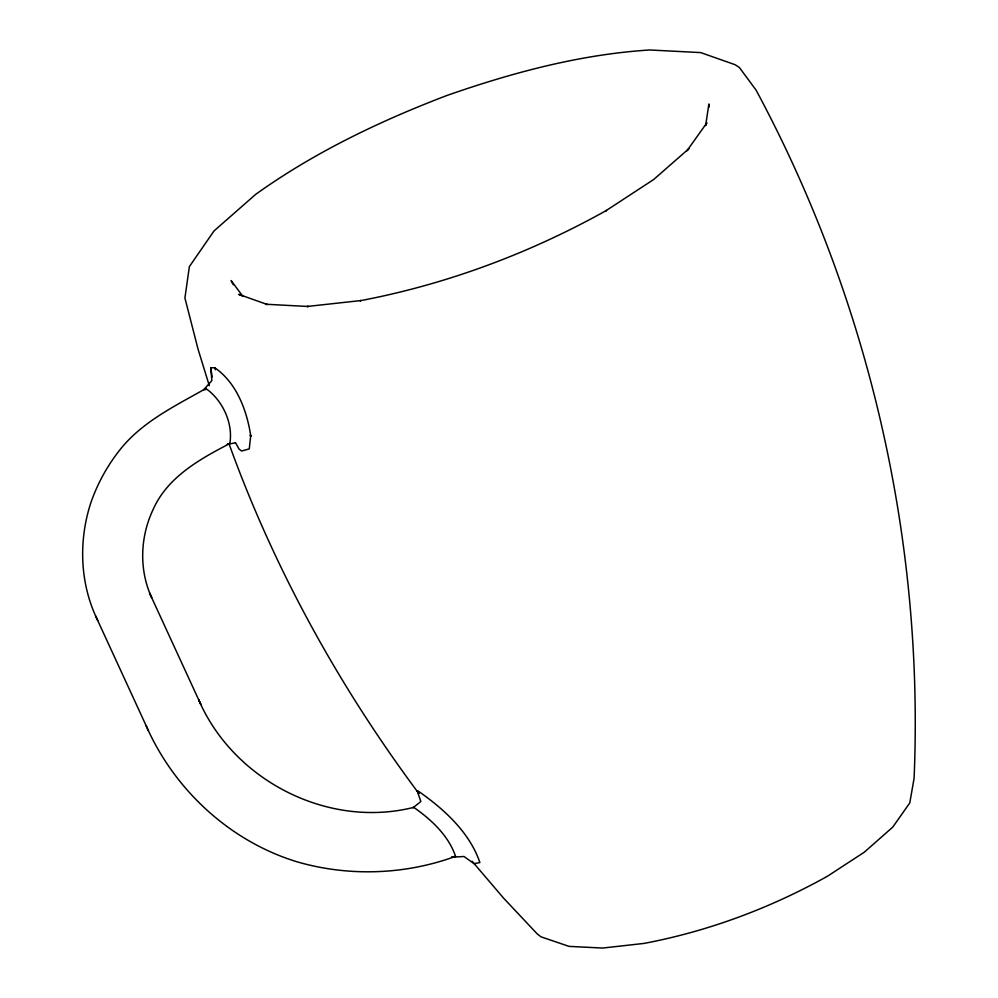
<?xml version="1.0" encoding="UTF-8"?>
<svg xmlns="http://www.w3.org/2000/svg" width="998" height="998" viewBox="0 0 998 998"><rect width="100%" height="100%" fill="white"/><g stroke="black" fill="none" stroke-linecap="round" stroke-linejoin="round"><path stroke-width="1.5" d="M146.195 725.845C174.338 789.792 229.74 841.152 296.793 861.736C348.527 876.805 404.976 874.922 455.55 856.334C448.688 835.75 431.211 819.52 413.733 807.37C328.03 828.989 233.507 780.548 198.664 699.76L200.872 704.538L149.55 593.024L151.659 597.577C138.959 569.995 140.094 537.186 152.956 509.891C167.215 477.169 199.712 459.18 229.827 443.511C233.245 423.614 223.003 401.296 207.01 389.32L203.679 389.731L211.85 380.6L210.815 367.775L214.77 367.751C236.638 382.92 246.718 410.128 250.723 435.527L249.263 448.888L241.616 451.021L239.071 449.088L235.441 442.551M206.237 388.272C175.423 405.912 141.928 421.667 119.523 450.335C107.148 466.029 97.492 483.681 90.905 502.555C78.854 539.307 79.665 580.462 95.608 615.928L148.403 730.623M413.733 807.37L413.022 807.731L420.844 801.556L417.189 790.853L418.15 791.052C443.748 808.854 469.684 832.344 479.888 862.571L474.075 863.669L463.995 856.496L451.558 857.195L455.55 856.334M227.27 444.222L229.827 443.511M227.756 444.335L235.328 442.813M250.723 435.527L250.011 435.265L250.922 436.376M241.566 295.645L238.734 294.348L267.302 304.515L265.917 304.253L308.382 306.498L307.209 306.473L360.852 300.56L360.016 300.747C446.443 284.393 529.713 253.28 606.472 210.441L605.836 210.803L653.665 179.528L688.82 148.739L687.011 150.735L706.858 122.829L705.636 125.611L708.892 103.942L709.004 107.123M472.079 861.212L503.553 898.113L537.298 933.978L541.016 936.835L569.022 946.378L602.705 948.05L644.047 943.409C708.38 931.246 770.369 908.08 827.517 876.194L864.268 852.217L892.761 827.105L909.789 802.903L914.093 778.24C924.148 540.217 868.921 299.924 756.072 90.107L739.356 67.477L735.077 64.695L700.696 52.595L649.773 49.975C580.063 54.379 512.323 72.629 446.642 95.583C379.502 121.232 314.27 152.432 255.675 194.361L214.071 230.887L189.371 266.603L184.917 297.99L198.041 349.138L209.306 385.702M242.976 296.493L231.137 280.563L233.307 284.804M418.599 793.16L414.145 787.173C336.688 682.158 273.252 566.515 228.979 443.673M95.608 615.928L97.717 620.482M214.77 367.751L215.431 369.759M210.815 367.775L212.05 376.982M418.873 793.198L417.189 790.853L418.811 793.21"/></g></svg>
